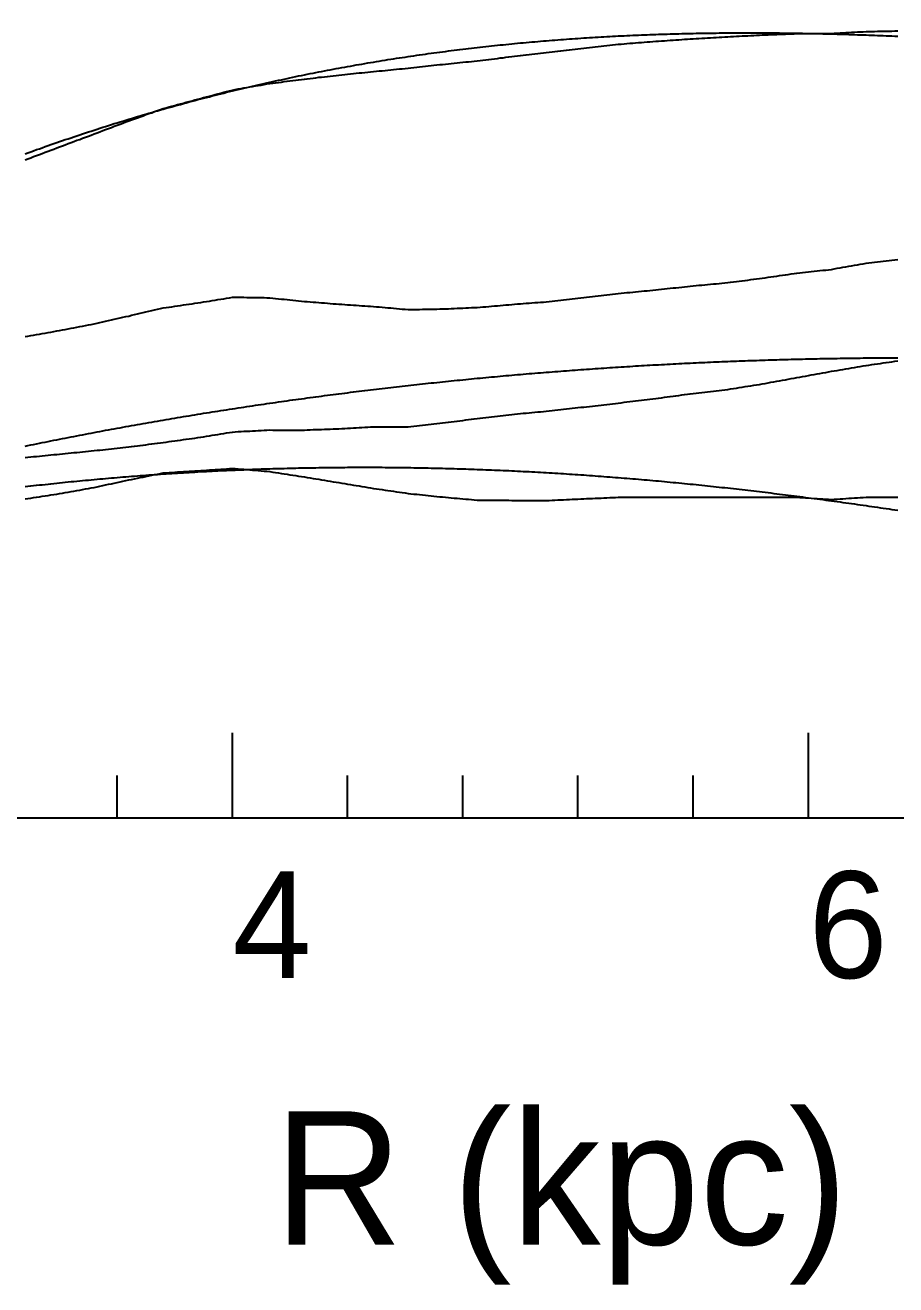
# Model space of a CAD drawing. Extents: x -35 to 179, y -35 to 144.
# Drawn here: x 70.9 to 136.3, y -35 to 59.5 of the extents above; entities that cross this region are included whole.
import ezdxf

# ---------------------------------------------------------------- set-up
doc = ezdxf.new("R2010")
doc.units = 0

msp = doc.modelspace()

# ---------------------------------------------------------------- linework, layer by layer
at = {"color": 0}
for p, q in [((86.476, 0), (86.476, 6.4)), ((129.715, 0), (129.715, 6.4)), ((77.829, 0), (77.829, 3.2)), ((95.124, 0), (95.124, 3.2)), ((103.772, 0), (103.772, 3.2)), ((112.419, 0), (112.419, 3.2)), ((121.067, 0), (121.067, 3.2))]:
    msp.add_line(p, q, dxfattribs=at)
msp.add_lwpolyline([(0, 0), (0, 118.084), (179.2, 118.084), (179.2, 0)], close=True, dxfattribs=at)
at = {"color": 4}
msp.add_lwpolyline([(70.911, 49.376), (71.127, 49.456), (71.343, 49.535), (71.559, 49.622), (71.775, 49.708), (71.992, 49.78), (72.208, 49.865), (72.424, 49.951), (72.64, 50.029), (72.856, 50.106), (73.073, 50.191), (73.289, 50.275), (73.505, 50.347), (73.721, 50.433), (73.937, 50.519), (74.154, 50.598), (74.37, 50.676), (74.586, 50.761), (74.802, 50.846), (75.018, 50.917), (75.235, 51.001), (75.451, 51.085), (75.667, 51.162), (75.883, 51.239), (76.099, 51.322), (76.315, 51.411), (76.532, 51.483), (76.748, 51.57), (76.964, 51.656), (77.18, 51.734), (77.396, 51.813), (77.613, 51.898), (77.829, 51.983), (78.045, 52.055), (78.261, 52.139), (78.477, 52.223), (78.694, 52.3), (78.91, 52.376), (79.126, 52.458), (79.342, 52.54), (79.558, 52.609), (79.775, 52.69), (79.991, 52.771), (80.207, 52.846), (80.423, 52.92), (80.639, 53), (80.855, 53.081), (81.072, 53.148), (81.288, 53.227), (81.504, 53.29), (81.72, 53.348), (81.936, 53.405), (82.153, 53.468), (82.369, 53.531), (82.585, 53.582), (82.801, 53.644), (83.017, 53.706), (83.234, 53.762), (83.45, 53.818), (83.666, 53.879), (83.882, 53.94), (84.098, 53.989), (84.315, 54.05), (84.531, 54.111), (84.747, 54.165), (84.963, 54.22), (85.179, 54.28), (85.396, 54.339), (85.612, 54.387), (85.828, 54.446), (86.044, 54.505), (86.26, 54.558), (86.476, 54.611), (86.693, 54.658), (86.909, 54.7), (87.125, 54.73), (87.341, 54.772), (87.557, 54.813), (87.774, 54.848), (87.99, 54.884), (88.206, 54.924), (88.422, 54.964), (88.638, 54.994), (88.855, 55.033), (89.071, 55.073), (89.287, 55.107), (89.503, 55.131), (89.719, 55.163), (89.936, 55.195), (90.152, 55.216), (90.368, 55.248), (90.584, 55.279), (90.8, 55.305), (91.016, 55.331), (91.233, 55.361), (91.449, 55.391), (91.665, 55.412), (91.881, 55.442), (92.097, 55.47), (92.314, 55.493), (92.53, 55.516), (92.746, 55.544), (92.962, 55.572), (93.178, 55.59), (93.395, 55.617), (93.611, 55.644), (93.827, 55.666), (94.043, 55.688), (94.259, 55.714), (94.476, 55.74), (94.692, 55.757), (94.908, 55.783), (95.124, 55.808), (95.34, 55.829), (95.556, 55.85), (95.773, 55.875), (95.989, 55.899), (96.205, 55.915), (96.421, 55.939), (96.637, 55.963), (96.854, 55.983), (97.07, 56.002), (97.286, 56.027), (97.502, 56.052), (97.718, 56.069), (97.935, 56.094), (98.151, 56.118), (98.367, 56.138), (98.583, 56.158), (98.799, 56.182), (99.016, 56.206), (99.232, 56.221), (99.448, 56.244), (99.664, 56.267), (99.88, 56.288), (100.097, 56.311), (100.313, 56.337), (100.529, 56.363), (100.745, 56.381), (100.961, 56.406), (101.177, 56.432), (101.394, 56.453), (101.61, 56.474), (101.826, 56.498), (102.042, 56.523), (102.258, 56.54), (102.475, 56.563), (102.691, 56.589), (102.907, 56.611), (103.123, 56.632), (103.339, 56.656), (103.556, 56.681), (103.772, 56.698), (103.988, 56.722), (104.204, 56.745), (104.42, 56.765), (104.637, 56.785), (104.853, 56.808), (105.069, 56.83), (105.285, 56.856), (105.501, 56.885), (105.717, 56.915), (105.934, 56.941), (106.15, 56.967), (106.366, 56.995), (106.582, 57.024), (106.798, 57.046), (107.015, 57.074), (107.231, 57.102), (107.447, 57.127), (107.663, 57.151), (107.879, 57.178), (108.096, 57.206), (108.312, 57.227), (108.528, 57.254), (108.744, 57.28), (108.96, 57.304), (109.177, 57.327), (109.393, 57.353), (109.609, 57.379), (109.825, 57.399), (110.041, 57.424), (110.257, 57.449), (110.474, 57.474), (110.69, 57.5), (110.906, 57.529), (111.122, 57.557), (111.338, 57.58), (111.555, 57.608), (111.771, 57.635), (111.987, 57.66), (112.203, 57.685), (112.419, 57.711), (112.636, 57.738), (112.852, 57.76), (113.068, 57.786), (113.284, 57.812), (113.5, 57.835), (113.717, 57.859), (113.933, 57.884), (114.149, 57.909), (114.365, 57.93), (114.581, 57.954), (114.798, 57.979), (115.014, 58.001), (115.23, 58.023), (115.446, 58.047), (115.662, 58.07), (115.878, 58.084), (116.095, 58.103), (116.311, 58.122), (116.527, 58.139), (116.743, 58.155), (116.959, 58.174), (117.176, 58.192), (117.392, 58.206), (117.608, 58.224), (117.824, 58.241), (118.04, 58.257), (118.257, 58.272), (118.473, 58.289), (118.689, 58.306), (118.905, 58.319), (119.121, 58.335), (119.338, 58.351), (119.554, 58.366), (119.77, 58.38), (119.986, 58.396), (120.202, 58.411), (120.418, 58.423), (120.635, 58.438), (120.851, 58.453), (121.067, 58.466), (121.283, 58.479), (121.499, 58.493), (121.716, 58.507), (121.932, 58.518), (122.148, 58.532), (122.364, 58.546), (122.58, 58.558), (122.797, 58.569), (123.013, 58.582), (123.229, 58.595), (123.445, 58.605), (123.661, 58.618), (123.878, 58.63), (124.094, 58.641), (124.31, 58.652), (124.526, 58.663), (124.742, 58.675), (124.958, 58.684), (125.175, 58.695), (125.391, 58.706), (125.607, 58.716), (125.823, 58.726), (126.039, 58.737), (126.256, 58.747), (126.472, 58.755), (126.688, 58.765), (126.904, 58.775), (127.12, 58.784), (127.337, 58.793), (127.553, 58.802), (127.769, 58.812), (127.985, 58.819), (128.201, 58.828), (128.418, 58.837), (128.634, 58.844), (128.85, 58.852), (129.066, 58.852), (129.282, 58.855), (129.499, 58.855), (129.715, 58.858), (129.931, 58.86), (130.147, 58.861), (130.363, 58.862), (130.579, 58.863), (130.796, 58.865), (131.012, 58.864), (131.228, 58.866), (131.444, 58.867), (131.66, 58.881), (131.877, 58.892), (132.093, 58.905), (132.309, 58.917), (132.525, 58.927), (132.741, 58.939), (132.958, 58.951), (133.174, 58.962), (133.39, 58.973), (133.606, 58.984), (133.822, 58.996), (134.039, 59.006), (134.255, 59.011), (134.471, 59.016), (134.687, 59.02), (134.903, 59.025), (135.119, 59.029), (135.336, 59.034), (135.552, 59.037), (135.768, 59.042), (135.984, 59.046), (136.2, 59.05), (136.417, 59.053)], dxfattribs=at)
at = {"color": 3}
msp.add_lwpolyline([(70.911, 49.83), (71.127, 49.905), (71.343, 49.982), (71.559, 50.063), (71.775, 50.147), (71.992, 50.215), (72.208, 50.293), (72.424, 50.374), (72.64, 50.446), (72.856, 50.52), (73.073, 50.598), (73.289, 50.679), (73.505, 50.745), (73.721, 50.82), (73.937, 50.899), (74.154, 50.968), (74.37, 51.04), (74.586, 51.115), (74.802, 51.194), (75.018, 51.257), (75.235, 51.329), (75.451, 51.405), (75.667, 51.472), (75.883, 51.541), (76.099, 51.614), (76.315, 51.689), (76.532, 51.75), (76.748, 51.82), (76.964, 51.893), (77.18, 51.958), (77.396, 52.024), (77.613, 52.095), (77.829, 52.167), (78.045, 52.226), (78.261, 52.293), (78.477, 52.363), (78.694, 52.426), (78.91, 52.489), (79.126, 52.557), (79.342, 52.627), (79.558, 52.683), (79.775, 52.748), (79.991, 52.816), (80.207, 52.876), (80.423, 52.937), (80.639, 53.002), (80.855, 53.069), (81.072, 53.123), (81.288, 53.185), (81.504, 53.25), (81.72, 53.308), (81.936, 53.366), (82.153, 53.429), (82.369, 53.493), (82.585, 53.544), (82.801, 53.605), (83.017, 53.667), (83.234, 53.722), (83.45, 53.778), (83.666, 53.838), (83.882, 53.9), (84.098, 53.949), (84.315, 54.007), (84.531, 54.066), (84.747, 54.119), (84.963, 54.172), (85.179, 54.23), (85.396, 54.289), (85.612, 54.336), (85.828, 54.391), (86.044, 54.448), (86.26, 54.498), (86.476, 54.55), (86.693, 54.605), (86.909, 54.661), (87.125, 54.705), (87.341, 54.758), (87.557, 54.813), (87.774, 54.861), (87.99, 54.909), (88.206, 54.962), (88.422, 55.016), (88.638, 55.058), (88.855, 55.109), (89.071, 55.16), (89.287, 55.206), (89.503, 55.252), (89.719, 55.302), (89.936, 55.354), (90.152, 55.394), (90.368, 55.442), (90.584, 55.491), (90.8, 55.535), (91.016, 55.579), (91.233, 55.626), (91.449, 55.675), (91.665, 55.713), (91.881, 55.758), (92.097, 55.805), (92.314, 55.846), (92.53, 55.888), (92.746, 55.933), (92.962, 55.979), (93.178, 56.015), (93.395, 56.058), (93.611, 56.103), (93.827, 56.142), (94.043, 56.181), (94.259, 56.224), (94.476, 56.267), (94.692, 56.301), (94.908, 56.342), (95.124, 56.384), (95.34, 56.42), (95.556, 56.457), (95.773, 56.498), (95.989, 56.539), (96.205, 56.57), (96.421, 56.609), (96.637, 56.649), (96.854, 56.683), (97.07, 56.718), (97.286, 56.756), (97.502, 56.795), (97.718, 56.824), (97.935, 56.86), (98.151, 56.898), (98.367, 56.93), (98.583, 56.962), (98.799, 56.998), (99.016, 57.034), (99.232, 57.062), (99.448, 57.096), (99.664, 57.131), (99.88, 57.161), (100.097, 57.191), (100.313, 57.224), (100.529, 57.258), (100.745, 57.284), (100.961, 57.316), (101.177, 57.348), (101.394, 57.376), (101.61, 57.404), (101.826, 57.435), (102.042, 57.467), (102.258, 57.49), (102.475, 57.52), (102.691, 57.55), (102.907, 57.576), (103.123, 57.602), (103.339, 57.631), (103.556, 57.66), (103.772, 57.682), (103.988, 57.709), (104.204, 57.737), (104.42, 57.761), (104.637, 57.785), (104.853, 57.811), (105.069, 57.838), (105.285, 57.858), (105.501, 57.883), (105.717, 57.909), (105.934, 57.931), (106.15, 57.953), (106.366, 57.977), (106.582, 58.002), (106.798, 58.02), (107.015, 58.043), (107.231, 58.066), (107.447, 58.086), (107.663, 58.106), (107.879, 58.128), (108.096, 58.151), (108.312, 58.167), (108.528, 58.188), (108.744, 58.209), (108.96, 58.227), (109.177, 58.245), (109.393, 58.265), (109.609, 58.285), (109.825, 58.299), (110.041, 58.318), (110.257, 58.338), (110.474, 58.353), (110.69, 58.369), (110.906, 58.387), (111.122, 58.406), (111.338, 58.418), (111.555, 58.435), (111.771, 58.452), (111.987, 58.466), (112.203, 58.48), (112.419, 58.496), (112.636, 58.513), (112.852, 58.523), (113.068, 58.538), (113.284, 58.553), (113.5, 58.565), (113.717, 58.578), (113.933, 58.592), (114.149, 58.606), (114.365, 58.615), (114.581, 58.628), (114.798, 58.641), (115.014, 58.651), (115.23, 58.662), (115.446, 58.674), (115.662, 58.686), (115.878, 58.693), (116.095, 58.704), (116.311, 58.716), (116.527, 58.724), (116.743, 58.733), (116.959, 58.743), (117.176, 58.753), (117.392, 58.759), (117.608, 58.768), (117.824, 58.778), (118.04, 58.785), (118.257, 58.791), (118.473, 58.8), (118.689, 58.808), (118.905, 58.812), (119.121, 58.82), (119.338, 58.827), (119.554, 58.833), (119.77, 58.838), (119.986, 58.844), (120.202, 58.851), (120.418, 58.854), (120.635, 58.859), (120.851, 58.865), (121.067, 58.869), (121.283, 58.872), (121.499, 58.877), (121.716, 58.882), (121.932, 58.883), (122.148, 58.887), (122.364, 58.891), (122.58, 58.893), (122.797, 58.895), (123.013, 58.898), (123.229, 58.901), (123.445, 58.901), (123.661, 58.904), (123.878, 58.906), (124.094, 58.906), (124.31, 58.907), (124.526, 58.908), (124.742, 58.91), (124.958, 58.908), (125.175, 58.909), (125.391, 58.91), (125.607, 58.909), (125.823, 58.908), (126.039, 58.908), (126.256, 58.908), (126.472, 58.905), (126.688, 58.904), (126.904, 58.904), (127.12, 58.901), (127.337, 58.899), (127.553, 58.898), (127.769, 58.896), (127.985, 58.892), (128.201, 58.89), (128.418, 58.888), (128.634, 58.884), (128.85, 58.88), (129.066, 58.877), (129.282, 58.874), (129.499, 58.869), (129.715, 58.866), (129.931, 58.862), (130.147, 58.857), (130.363, 58.852), (130.579, 58.848), (130.796, 58.844), (131.012, 58.837), (131.228, 58.833), (131.444, 58.828), (131.66, 58.822), (131.877, 58.816), (132.093, 58.81), (132.309, 58.805), (132.525, 58.797), (132.741, 58.791), (132.958, 58.785), (133.174, 58.778), (133.39, 58.771), (133.606, 58.764), (133.822, 58.757), (134.039, 58.749), (134.255, 58.742), (134.471, 58.735), (134.687, 58.727), (134.903, 58.719), (135.119, 58.711), (135.336, 58.703), (135.552, 58.694), (135.768, 58.686), (135.984, 58.677), (136.2, 58.668), (136.417, 58.659)], dxfattribs=at)
at = {"color": 1}
msp.add_lwpolyline([(70.911, 36.123), (71.127, 36.161), (71.343, 36.199), (71.559, 36.237), (71.775, 36.275), (71.992, 36.313), (72.208, 36.351), (72.424, 36.389), (72.64, 36.427), (72.856, 36.465), (73.073, 36.503), (73.289, 36.541), (73.505, 36.581), (73.721, 36.623), (73.937, 36.664), (74.154, 36.706), (74.37, 36.748), (74.586, 36.789), (74.802, 36.831), (75.018, 36.872), (75.235, 36.914), (75.451, 36.956), (75.667, 36.997), (75.883, 37.039), (76.099, 37.081), (76.315, 37.132), (76.532, 37.18), (76.748, 37.229), (76.964, 37.277), (77.18, 37.326), (77.396, 37.374), (77.613, 37.422), (77.829, 37.471), (78.045, 37.519), (78.261, 37.568), (78.477, 37.616), (78.694, 37.665), (78.91, 37.716), (79.126, 37.766), (79.342, 37.817), (79.558, 37.868), (79.775, 37.918), (79.991, 37.969), (80.207, 38.019), (80.423, 38.07), (80.639, 38.121), (80.855, 38.171), (81.072, 38.222), (81.288, 38.272), (81.504, 38.302), (81.72, 38.334), (81.936, 38.365), (82.153, 38.397), (82.369, 38.428), (82.585, 38.46), (82.801, 38.491), (83.017, 38.522), (83.234, 38.554), (83.45, 38.585), (83.666, 38.617), (83.882, 38.648), (84.098, 38.683), (84.315, 38.719), (84.531, 38.754), (84.747, 38.789), (84.963, 38.825), (85.179, 38.86), (85.396, 38.896), (85.612, 38.931), (85.828, 38.966), (86.044, 39.002), (86.26, 39.037), (86.476, 39.073), (86.693, 39.081), (86.909, 39.077), (87.125, 39.073), (87.341, 39.069), (87.557, 39.065), (87.774, 39.061), (87.99, 39.057), (88.206, 39.054), (88.422, 39.05), (88.638, 39.046), (88.855, 39.042), (89.071, 39.038), (89.287, 39.034), (89.503, 39.004), (89.719, 38.982), (89.936, 38.96), (90.152, 38.938), (90.368, 38.916), (90.584, 38.894), (90.8, 38.872), (91.016, 38.85), (91.233, 38.828), (91.449, 38.806), (91.665, 38.784), (91.881, 38.763), (92.097, 38.746), (92.314, 38.729), (92.53, 38.711), (92.746, 38.694), (92.962, 38.676), (93.178, 38.659), (93.395, 38.642), (93.611, 38.624), (93.827, 38.607), (94.043, 38.59), (94.259, 38.572), (94.476, 38.555), (94.692, 38.541), (94.908, 38.526), (95.124, 38.512), (95.34, 38.498), (95.556, 38.483), (95.773, 38.469), (95.989, 38.455), (96.205, 38.44), (96.421, 38.426), (96.637, 38.412), (96.854, 38.398), (97.07, 38.383), (97.286, 38.365), (97.502, 38.345), (97.718, 38.326), (97.935, 38.306), (98.151, 38.287), (98.367, 38.268), (98.583, 38.248), (98.799, 38.229), (99.016, 38.209), (99.232, 38.19), (99.448, 38.171), (99.664, 38.152), (99.88, 38.148), (100.097, 38.152), (100.313, 38.157), (100.529, 38.161), (100.745, 38.166), (100.961, 38.17), (101.177, 38.175), (101.394, 38.179), (101.61, 38.184), (101.826, 38.188), (102.042, 38.193), (102.258, 38.197), (102.475, 38.202), (102.691, 38.214), (102.907, 38.224), (103.123, 38.234), (103.339, 38.243), (103.556, 38.253), (103.772, 38.263), (103.988, 38.273), (104.204, 38.283), (104.42, 38.293), (104.637, 38.303), (104.853, 38.313), (105.069, 38.323), (105.285, 38.344), (105.501, 38.363), (105.717, 38.382), (105.934, 38.401), (106.15, 38.42), (106.366, 38.439), (106.582, 38.458), (106.798, 38.477), (107.015, 38.496), (107.231, 38.515), (107.447, 38.534), (107.663, 38.554), (107.879, 38.569), (108.096, 38.586), (108.312, 38.602), (108.528, 38.618), (108.744, 38.634), (108.96, 38.65), (109.177, 38.667), (109.393, 38.683), (109.609, 38.699), (109.825, 38.715), (110.041, 38.731), (110.257, 38.747), (110.474, 38.771), (110.69, 38.796), (110.906, 38.821), (111.122, 38.846), (111.338, 38.871), (111.555, 38.896), (111.771, 38.922), (111.987, 38.947), (112.203, 38.972), (112.419, 38.997), (112.636, 39.022), (112.852, 39.047), (113.068, 39.072), (113.284, 39.098), (113.5, 39.124), (113.717, 39.15), (113.933, 39.176), (114.149, 39.201), (114.365, 39.227), (114.581, 39.253), (114.798, 39.279), (115.014, 39.305), (115.23, 39.33), (115.446, 39.356), (115.662, 39.382), (115.878, 39.4), (116.095, 39.421), (116.311, 39.441), (116.527, 39.462), (116.743, 39.482), (116.959, 39.503), (117.176, 39.524), (117.392, 39.544), (117.608, 39.565), (117.824, 39.585), (118.04, 39.606), (118.257, 39.626), (118.473, 39.651), (118.689, 39.674), (118.905, 39.697), (119.121, 39.721), (119.338, 39.744), (119.554, 39.768), (119.77, 39.791), (119.986, 39.815), (120.202, 39.838), (120.418, 39.862), (120.635, 39.885), (120.851, 39.909), (121.067, 39.928), (121.283, 39.948), (121.499, 39.968), (121.716, 39.988), (121.932, 40.008), (122.148, 40.028), (122.364, 40.048), (122.58, 40.068), (122.797, 40.088), (123.013, 40.108), (123.229, 40.128), (123.445, 40.148), (123.661, 40.174), (123.878, 40.202), (124.094, 40.229), (124.31, 40.256), (124.526, 40.283), (124.742, 40.311), (124.958, 40.338), (125.175, 40.365), (125.391, 40.392), (125.607, 40.42), (125.823, 40.447), (126.039, 40.474), (126.256, 40.504), (126.472, 40.536), (126.688, 40.567), (126.904, 40.599), (127.12, 40.631), (127.337, 40.662), (127.553, 40.694), (127.769, 40.726), (127.985, 40.758), (128.201, 40.789), (128.418, 40.821), (128.634, 40.853), (128.85, 40.885), (129.066, 40.905), (129.282, 40.928), (129.499, 40.951), (129.715, 40.975), (129.931, 40.998), (130.147, 41.022), (130.363, 41.045), (130.579, 41.069), (130.796, 41.093), (131.012, 41.116), (131.228, 41.14), (131.444, 41.164), (131.66, 41.205), (131.877, 41.243), (132.093, 41.281), (132.309, 41.319), (132.525, 41.357), (132.741, 41.395), (132.958, 41.433), (133.174, 41.471), (133.39, 41.51), (133.606, 41.548), (133.822, 41.586), (134.039, 41.624), (134.255, 41.649), (134.471, 41.675), (134.687, 41.701), (134.903, 41.726), (135.119, 41.752), (135.336, 41.777), (135.552, 41.803), (135.768, 41.828), (135.984, 41.854), (136.2, 41.879), (136.417, 41.905)], dxfattribs=at)
at = {"color": 2}
for points in [[(70.911, 36.123), (71.127, 36.161), (71.343, 36.199), (71.559, 36.237), (71.775, 36.275), (71.992, 36.313), (72.208, 36.351), (72.424, 36.389), (72.64, 36.427), (72.856, 36.465), (73.073, 36.503), (73.289, 36.541), (73.505, 36.581), (73.721, 36.623), (73.937, 36.664), (74.154, 36.706), (74.37, 36.748), (74.586, 36.789), (74.802, 36.831), (75.018, 36.872), (75.235, 36.914), (75.451, 36.956), (75.667, 36.997), (75.883, 37.039), (76.099, 37.081), (76.315, 37.132), (76.532, 37.18), (76.748, 37.229), (76.964, 37.277), (77.18, 37.326), (77.396, 37.374), (77.613, 37.422), (77.829, 37.471), (78.045, 37.519), (78.261, 37.568), (78.477, 37.616), (78.694, 37.665), (78.91, 37.716), (79.126, 37.766), (79.342, 37.817), (79.558, 37.868), (79.775, 37.918), (79.991, 37.969), (80.207, 38.019), (80.423, 38.07), (80.639, 38.121), (80.855, 38.171), (81.072, 38.222), (81.288, 38.272), (81.504, 38.302), (81.72, 38.334), (81.936, 38.365), (82.153, 38.397), (82.369, 38.428), (82.585, 38.46), (82.801, 38.491), (83.017, 38.522), (83.234, 38.554), (83.45, 38.585), (83.666, 38.617), (83.882, 38.648), (84.098, 38.683), (84.315, 38.719), (84.531, 38.754), (84.747, 38.789), (84.963, 38.825), (85.179, 38.86), (85.396, 38.896), (85.612, 38.931), (85.828, 38.966), (86.044, 39.002), (86.26, 39.037), (86.476, 39.073), (86.693, 39.081), (86.909, 39.077), (87.125, 39.073), (87.341, 39.069), (87.557, 39.065), (87.774, 39.061), (87.99, 39.057), (88.206, 39.054), (88.422, 39.05), (88.638, 39.046), (88.855, 39.042), (89.071, 39.038), (89.287, 39.034), (89.503, 39.004), (89.719, 38.982), (89.936, 38.96), (90.152, 38.938), (90.368, 38.916), (90.584, 38.894), (90.8, 38.872), (91.016, 38.85), (91.233, 38.828), (91.449, 38.806), (91.665, 38.784), (91.881, 38.763), (92.097, 38.746), (92.314, 38.729), (92.53, 38.711), (92.746, 38.694), (92.962, 38.676), (93.178, 38.659), (93.395, 38.642), (93.611, 38.624), (93.827, 38.607), (94.043, 38.59), (94.259, 38.572), (94.476, 38.555), (94.692, 38.541), (94.908, 38.526), (95.124, 38.512), (95.34, 38.498), (95.556, 38.483), (95.773, 38.469), (95.989, 38.455), (96.205, 38.44), (96.421, 38.426), (96.637, 38.412), (96.854, 38.398), (97.07, 38.383), (97.286, 38.365), (97.502, 38.345), (97.718, 38.326), (97.935, 38.306), (98.151, 38.287), (98.367, 38.268), (98.583, 38.248), (98.799, 38.229), (99.016, 38.209), (99.232, 38.19), (99.448, 38.171), (99.664, 38.152), (99.88, 38.148), (100.097, 38.152), (100.313, 38.157), (100.529, 38.161), (100.745, 38.166), (100.961, 38.17), (101.177, 38.175), (101.394, 38.179), (101.61, 38.184), (101.826, 38.188), (102.042, 38.193), (102.258, 38.197), (102.475, 38.202), (102.691, 38.214), (102.907, 38.224), (103.123, 38.234), (103.339, 38.243), (103.556, 38.253), (103.772, 38.263), (103.988, 38.273), (104.204, 38.283), (104.42, 38.293), (104.637, 38.303), (104.853, 38.313), (105.069, 38.323), (105.285, 38.344), (105.501, 38.363), (105.717, 38.382), (105.934, 38.401), (106.15, 38.42), (106.366, 38.439), (106.582, 38.458), (106.798, 38.477), (107.015, 38.496), (107.231, 38.515), (107.447, 38.534), (107.663, 38.554), (107.879, 38.569), (108.096, 38.586), (108.312, 38.602), (108.528, 38.618), (108.744, 38.634), (108.96, 38.65), (109.177, 38.667), (109.393, 38.683), (109.609, 38.699), (109.825, 38.715), (110.041, 38.731), (110.257, 38.747), (110.474, 38.771), (110.69, 38.796), (110.906, 38.821), (111.122, 38.846), (111.338, 38.871), (111.555, 38.896), (111.771, 38.922), (111.987, 38.947), (112.203, 38.972), (112.419, 38.997), (112.636, 39.022), (112.852, 39.047), (113.068, 39.072), (113.284, 39.098), (113.5, 39.124), (113.717, 39.15), (113.933, 39.176), (114.149, 39.201), (114.365, 39.227), (114.581, 39.253), (114.798, 39.279), (115.014, 39.305), (115.23, 39.33), (115.446, 39.356), (115.662, 39.382), (115.878, 39.4), (116.095, 39.421), (116.311, 39.441), (116.527, 39.462), (116.743, 39.482), (116.959, 39.503), (117.176, 39.524), (117.392, 39.544), (117.608, 39.565), (117.824, 39.585), (118.04, 39.606), (118.257, 39.626), (118.473, 39.651), (118.689, 39.674), (118.905, 39.697), (119.121, 39.721), (119.338, 39.744), (119.554, 39.768), (119.77, 39.791), (119.986, 39.815), (120.202, 39.838), (120.418, 39.862), (120.635, 39.885), (120.851, 39.909), (121.067, 39.928), (121.283, 39.948), (121.499, 39.968), (121.716, 39.988), (121.932, 40.008), (122.148, 40.028), (122.364, 40.048), (122.58, 40.068), (122.797, 40.088), (123.013, 40.108), (123.229, 40.128), (123.445, 40.148), (123.661, 40.174), (123.878, 40.202), (124.094, 40.229), (124.31, 40.256), (124.526, 40.283), (124.742, 40.311), (124.958, 40.338), (125.175, 40.365), (125.391, 40.392), (125.607, 40.42), (125.823, 40.447), (126.039, 40.474), (126.256, 40.504), (126.472, 40.536), (126.688, 40.567), (126.904, 40.599), (127.12, 40.631), (127.337, 40.662), (127.553, 40.694), (127.769, 40.726), (127.985, 40.758), (128.201, 40.789), (128.418, 40.821), (128.634, 40.853), (128.85, 40.885), (129.066, 40.905), (129.282, 40.928), (129.499, 40.951), (129.715, 40.975), (129.931, 40.998), (130.147, 41.022), (130.363, 41.045), (130.579, 41.069), (130.796, 41.093), (131.012, 41.116), (131.228, 41.14), (131.444, 41.164), (131.66, 41.205), (131.877, 41.243), (132.093, 41.281), (132.309, 41.319), (132.525, 41.357), (132.741, 41.395), (132.958, 41.433), (133.174, 41.471), (133.39, 41.51), (133.606, 41.548), (133.822, 41.586), (134.039, 41.624), (134.255, 41.649), (134.471, 41.675), (134.687, 41.701), (134.903, 41.726), (135.119, 41.752), (135.336, 41.777), (135.552, 41.803), (135.768, 41.828), (135.984, 41.854), (136.2, 41.879), (136.417, 41.905)], [(70.911, 27.899), (71.127, 27.944), (71.343, 27.989), (71.559, 28.033), (71.775, 28.077), (71.992, 28.121), (72.208, 28.165), (72.424, 28.209), (72.64, 28.252), (72.856, 28.296), (73.073, 28.339), (73.289, 28.382), (73.505, 28.425), (73.721, 28.468), (73.937, 28.51), (74.154, 28.553), (74.37, 28.595), (74.586, 28.637), (74.802, 28.679), (75.018, 28.721), (75.235, 28.762), (75.451, 28.804), (75.667, 28.845), (75.883, 28.886), (76.099, 28.927), (76.315, 28.968), (76.532, 29.008), (76.748, 29.049), (76.964, 29.089), (77.18, 29.129), (77.396, 29.169), (77.613, 29.209), (77.829, 29.249), (78.045, 29.288), (78.261, 29.327), (78.477, 29.367), (78.694, 29.406), (78.91, 29.444), (79.126, 29.483), (79.342, 29.522), (79.558, 29.56), (79.775, 29.598), (79.991, 29.636), (80.207, 29.674), (80.423, 29.712), (80.639, 29.749), (80.855, 29.787), (81.072, 29.824), (81.288, 29.861), (81.504, 29.898), (81.72, 29.935), (81.936, 29.971), (82.153, 30.008), (82.369, 30.044), (82.585, 30.08), (82.801, 30.116), (83.017, 30.152), (83.234, 30.188), (83.45, 30.223), (83.666, 30.259), (83.882, 30.294), (84.098, 30.329), (84.315, 30.364), (84.531, 30.398), (84.747, 30.433), (84.963, 30.467), (85.179, 30.502), (85.396, 30.536), (85.612, 30.57), (85.828, 30.604), (86.044, 30.637), (86.26, 30.671), (86.476, 30.704), (86.693, 30.737), (86.909, 30.77), (87.125, 30.803), (87.341, 30.836), (87.557, 30.868), (87.774, 30.901), (87.99, 30.933), (88.206, 30.965), (88.422, 30.997), (88.638, 31.029), (88.855, 31.061), (89.071, 31.092), (89.287, 31.124), (89.503, 31.155), (89.719, 31.186), (89.936, 31.217), (90.152, 31.247), (90.368, 31.278), (90.584, 31.308), (90.8, 31.339), (91.016, 31.369), (91.233, 31.399), (91.449, 31.429), (91.665, 31.458), (91.881, 31.488), (92.097, 31.517), (92.314, 31.547), (92.53, 31.576), (92.746, 31.605), (92.962, 31.633), (93.178, 31.662), (93.395, 31.691), (93.611, 31.719), (93.827, 31.747), (94.043, 31.775), (94.259, 31.803), (94.476, 31.831), (94.692, 31.858), (94.908, 31.886), (95.124, 31.913), (95.34, 31.94), (95.556, 31.967), (95.773, 31.994), (95.989, 32.021), (96.205, 32.047), (96.421, 32.074), (96.637, 32.1), (96.854, 32.126), (97.07, 32.152), (97.286, 32.178), (97.502, 32.204), (97.718, 32.229), (97.935, 32.255), (98.151, 32.28), (98.367, 32.305), (98.583, 32.33), (98.799, 32.355), (99.016, 32.379), (99.232, 32.404), (99.448, 32.428), (99.664, 32.452), (99.88, 32.477), (100.097, 32.5), (100.313, 32.524), (100.529, 32.548), (100.745, 32.571), (100.961, 32.595), (101.177, 32.618), (101.394, 32.641), (101.61, 32.664), (101.826, 32.687), (102.042, 32.709), (102.258, 32.732), (102.475, 32.754), (102.691, 32.776), (102.907, 32.798), (103.123, 32.82), (103.339, 32.842), (103.556, 32.864), (103.772, 32.885), (103.988, 32.906), (104.204, 32.928), (104.42, 32.949), (104.637, 32.97), (104.853, 32.99), (105.069, 33.011), (105.285, 33.031), (105.501, 33.052), (105.717, 33.072), (105.934, 33.092), (106.15, 33.112), (106.366, 33.132), (106.582, 33.151), (106.798, 33.171), (107.015, 33.19), (107.231, 33.209), (107.447, 33.228), (107.663, 33.247), (107.879, 33.266), (108.096, 33.285), (108.312, 33.303), (108.528, 33.321), (108.744, 33.34), (108.96, 33.358), (109.177, 33.376), (109.393, 33.393), (109.609, 33.411), (109.825, 33.428), (110.041, 33.446), (110.257, 33.463), (110.474, 33.48), (110.69, 33.497), (110.906, 33.514), (111.122, 33.53), (111.338, 33.547), (111.555, 33.563), (111.771, 33.58), (111.987, 33.596), (112.203, 33.612), (112.419, 33.627), (112.636, 33.643), (112.852, 33.659), (113.068, 33.674), (113.284, 33.689), (113.5, 33.704), (113.717, 33.719), (113.933, 33.734), (114.149, 33.749), (114.365, 33.763), (114.581, 33.778), (114.798, 33.792), (115.014, 33.806), (115.23, 33.82), (115.446, 33.834), (115.662, 33.848), (115.878, 33.862), (116.095, 33.875), (116.311, 33.888), (116.527, 33.901), (116.743, 33.915), (116.959, 33.927), (117.176, 33.94), (117.392, 33.953), (117.608, 33.965), (117.824, 33.978), (118.04, 33.99), (118.257, 34.002), (118.473, 34.014), (118.689, 34.026), (118.905, 34.037), (119.121, 34.049), (119.338, 34.06), (119.554, 34.071), (119.77, 34.083), (119.986, 34.094), (120.202, 34.104), (120.418, 34.115), (120.635, 34.126), (120.851, 34.136), (121.067, 34.146), (121.283, 34.157), (121.499, 34.167), (121.716, 34.176), (121.932, 34.186), (122.148, 34.196), (122.364, 34.205), (122.58, 34.215), (122.797, 34.224), (123.013, 34.233), (123.229, 34.242), (123.445, 34.251), (123.661, 34.259), (123.878, 34.268), (124.094, 34.276), (124.31, 34.285), (124.526, 34.293), (124.742, 34.301), (124.958, 34.309), (125.175, 34.316), (125.391, 34.324), (125.607, 34.331), (125.823, 34.339), (126.039, 34.346), (126.256, 34.353), (126.472, 34.36), (126.688, 34.367), (126.904, 34.373), (127.12, 34.38), (127.337, 34.386), (127.553, 34.392), (127.769, 34.398), (127.985, 34.404), (128.201, 34.41), (128.418, 34.416), (128.634, 34.422), (128.85, 34.427), (129.066, 34.432), (129.282, 34.437), (129.499, 34.442), (129.715, 34.447), (129.931, 34.452), (130.147, 34.457), (130.363, 34.461), (130.579, 34.466), (130.796, 34.47), (131.012, 34.474), (131.228, 34.478), (131.444, 34.482), (131.66, 34.486), (131.877, 34.489), (132.093, 34.493), (132.309, 34.496), (132.525, 34.499), (132.741, 34.502), (132.958, 34.505), (133.174, 34.508), (133.39, 34.511), (133.606, 34.513), (133.822, 34.515), (134.039, 34.518), (134.255, 34.52), (134.471, 34.522), (134.687, 34.524), (134.903, 34.525), (135.119, 34.527), (135.336, 34.528), (135.552, 34.53), (135.768, 34.531), (135.984, 34.532), (136.2, 34.533), (136.417, 34.534)], [(70.911, 24.865), (71.127, 24.889), (71.343, 24.917), (71.559, 24.938), (71.775, 24.967), (71.992, 24.994), (72.208, 25.011), (72.424, 25.035), (72.64, 25.057), (72.856, 25.084), (73.073, 25.104), (73.289, 25.13), (73.505, 25.156), (73.721, 25.172), (73.937, 25.194), (74.154, 25.215), (74.37, 25.24), (74.586, 25.258), (74.802, 25.283), (75.018, 25.307), (75.235, 25.322), (75.451, 25.343), (75.667, 25.362), (75.883, 25.385), (76.099, 25.402), (76.315, 25.425), (76.532, 25.447), (76.748, 25.461), (76.964, 25.48), (77.18, 25.498), (77.396, 25.519), (77.613, 25.535), (77.829, 25.556), (78.045, 25.576), (78.261, 25.589), (78.477, 25.607), (78.694, 25.623), (78.91, 25.642), (79.126, 25.657), (79.342, 25.677), (79.558, 25.695), (79.775, 25.706), (79.991, 25.723), (80.207, 25.738), (80.423, 25.755), (80.639, 25.769), (80.855, 25.787), (81.072, 25.803), (81.288, 25.814), (81.504, 25.829), (81.72, 25.842), (81.936, 25.858), (82.153, 25.87), (82.369, 25.886), (82.585, 25.901), (82.801, 25.91), (83.017, 25.924), (83.234, 25.935), (83.45, 25.95), (83.666, 25.96), (83.882, 25.975), (84.098, 25.988), (84.315, 25.996), (84.531, 26.008), (84.747, 26.019), (84.963, 26.031), (85.179, 26.04), (85.396, 26.054), (85.612, 26.065), (85.828, 26.072), (86.044, 26.082), (86.26, 26.091), (86.476, 26.102), (86.693, 26.11), (86.909, 26.122), (87.125, 26.132), (87.341, 26.137), (87.557, 26.146), (87.774, 26.154), (87.99, 26.163), (88.206, 26.17), (88.422, 26.18), (88.638, 26.188), (88.855, 26.192), (89.071, 26.2), (89.287, 26.206), (89.503, 26.214), (89.719, 26.219), (89.936, 26.228), (90.152, 26.234), (90.368, 26.237), (90.584, 26.243), (90.8, 26.248), (91.016, 26.254), (91.233, 26.258), (91.449, 26.265), (91.665, 26.27), (91.881, 26.272), (92.097, 26.277), (92.314, 26.28), (92.53, 26.284), (92.746, 26.287), (92.962, 26.293), (93.178, 26.296), (93.395, 26.296), (93.611, 26.3), (93.827, 26.301), (94.043, 26.305), (94.259, 26.306), (94.476, 26.31), (94.692, 26.312), (94.908, 26.311), (95.124, 26.313), (95.34, 26.313), (95.556, 26.315), (95.773, 26.315), (95.989, 26.317), (96.205, 26.317), (96.421, 26.315), (96.637, 26.316), (96.854, 26.315), (97.07, 26.315), (97.286, 26.314), (97.502, 26.315), (97.718, 26.313), (97.935, 26.31), (98.151, 26.309), (98.367, 26.307), (98.583, 26.305), (98.799, 26.303), (99.016, 26.302), (99.232, 26.299), (99.448, 26.295), (99.664, 26.292), (99.88, 26.289), (100.097, 26.286), (100.313, 26.282), (100.529, 26.28), (100.745, 26.275), (100.961, 26.27), (101.177, 26.266), (101.394, 26.261), (101.61, 26.256), (101.826, 26.251), (102.042, 26.247), (102.258, 26.242), (102.475, 26.235), (102.691, 26.23), (102.907, 26.223), (103.123, 26.217), (103.339, 26.211), (103.556, 26.205), (103.772, 26.198), (103.988, 26.19), (104.204, 26.184), (104.42, 26.176), (104.637, 26.168), (104.853, 26.16), (105.069, 26.154), (105.285, 26.145), (105.501, 26.136), (105.717, 26.128), (105.934, 26.119), (106.15, 26.11), (106.366, 26.101), (106.582, 26.093), (106.798, 26.083), (107.015, 26.072), (107.231, 26.063), (107.447, 26.052), (107.663, 26.042), (107.879, 26.031), (108.096, 26.022), (108.312, 26.011), (108.528, 25.999), (108.744, 25.988), (108.96, 25.976), (109.177, 25.965), (109.393, 25.953), (109.609, 25.942), (109.825, 25.929), (110.041, 25.916), (110.257, 25.904), (110.474, 25.891), (110.69, 25.878), (110.906, 25.865), (111.122, 25.852), (111.338, 25.838), (111.555, 25.824), (111.771, 25.811), (111.987, 25.796), (112.203, 25.782), (112.419, 25.767), (112.636, 25.754), (112.852, 25.738), (113.068, 25.723), (113.284, 25.708), (113.5, 25.692), (113.717, 25.677), (113.933, 25.661), (114.149, 25.646), (114.365, 25.629), (114.581, 25.612), (114.798, 25.596), (115.014, 25.579), (115.23, 25.562), (115.446, 25.545), (115.662, 25.529), (115.878, 25.511), (116.095, 25.493), (116.311, 25.475), (116.527, 25.457), (116.743, 25.439), (116.959, 25.42), (117.176, 25.403), (117.392, 25.383), (117.608, 25.364), (117.824, 25.345), (118.04, 25.326), (118.257, 25.306), (118.473, 25.287), (118.689, 25.268), (118.905, 25.247), (119.121, 25.227), (119.338, 25.207), (119.554, 25.186), (119.77, 25.165), (119.986, 25.144), (120.202, 25.124), (120.418, 25.102), (120.635, 25.081), (120.851, 25.059), (121.067, 25.037), (121.283, 25.016), (121.499, 24.993), (121.716, 24.972), (121.932, 24.949), (122.148, 24.926), (122.364, 24.904), (122.58, 24.88), (122.797, 24.857), (123.013, 24.834), (123.229, 24.811), (123.445, 24.787), (123.661, 24.763), (123.878, 24.74), (124.094, 24.715), (124.31, 24.691), (124.526, 24.667), (124.742, 24.642), (124.958, 24.617), (125.175, 24.592), (125.391, 24.567), (125.607, 24.542), (125.823, 24.516), (126.039, 24.491), (126.256, 24.466), (126.472, 24.439), (126.688, 24.413), (126.904, 24.387), (127.12, 24.361), (127.337, 24.334), (127.553, 24.307), (127.769, 24.281), (127.985, 24.254), (128.201, 24.226), (128.418, 24.199), (128.634, 24.172), (128.85, 24.144), (129.066, 24.116), (129.282, 24.089), (129.499, 24.061), (129.715, 24.032), (129.931, 24.004), (130.147, 23.976), (130.363, 23.947), (130.579, 23.918), (130.796, 23.89), (131.012, 23.86), (131.228, 23.831), (131.444, 23.802), (131.66, 23.772), (131.877, 23.743), (132.093, 23.713), (132.309, 23.684), (132.525, 23.653), (132.741, 23.623), (132.958, 23.593), (133.174, 23.563), (133.39, 23.532), (133.606, 23.501), (133.822, 23.471), (134.039, 23.44), (134.255, 23.409), (134.471, 23.378), (134.687, 23.347), (134.903, 23.315), (135.119, 23.284), (135.336, 23.252), (135.552, 23.221), (135.768, 23.189), (135.984, 23.157), (136.2, 23.125), (136.417, 23.093)]]:
    msp.add_lwpolyline(points, dxfattribs=at)
at = {"color": 6}
msp.add_lwpolyline([(70.911, 27.05), (71.127, 27.071), (71.343, 27.092), (71.559, 27.114), (71.775, 27.135), (71.992, 27.157), (72.208, 27.178), (72.424, 27.2), (72.64, 27.221), (72.856, 27.243), (73.073, 27.264), (73.289, 27.285), (73.505, 27.307), (73.721, 27.328), (73.937, 27.35), (74.154, 27.371), (74.37, 27.393), (74.586, 27.414), (74.802, 27.436), (75.018, 27.457), (75.235, 27.478), (75.451, 27.5), (75.667, 27.521), (75.883, 27.543), (76.099, 27.565), (76.315, 27.588), (76.532, 27.612), (76.748, 27.635), (76.964, 27.658), (77.18, 27.681), (77.396, 27.704), (77.613, 27.728), (77.829, 27.751), (78.045, 27.774), (78.261, 27.797), (78.477, 27.821), (78.694, 27.844), (78.91, 27.873), (79.126, 27.901), (79.342, 27.928), (79.558, 27.956), (79.775, 27.984), (79.991, 28.011), (80.207, 28.039), (80.423, 28.067), (80.639, 28.094), (80.855, 28.122), (81.072, 28.15), (81.288, 28.178), (81.504, 28.208), (81.72, 28.239), (81.936, 28.269), (82.153, 28.299), (82.369, 28.33), (82.585, 28.36), (82.801, 28.39), (83.017, 28.421), (83.234, 28.451), (83.45, 28.482), (83.666, 28.512), (83.882, 28.542), (84.098, 28.577), (84.315, 28.612), (84.531, 28.646), (84.747, 28.681), (84.963, 28.716), (85.179, 28.751), (85.396, 28.786), (85.612, 28.821), (85.828, 28.856), (86.044, 28.89), (86.26, 28.925), (86.476, 28.96), (86.693, 28.979), (86.909, 28.99), (87.125, 29.002), (87.341, 29.014), (87.557, 29.025), (87.774, 29.037), (87.99, 29.048), (88.206, 29.06), (88.422, 29.072), (88.638, 29.083), (88.855, 29.095), (89.071, 29.107), (89.287, 29.118), (89.503, 29.112), (89.719, 29.112), (89.936, 29.112), (90.152, 29.112), (90.368, 29.112), (90.584, 29.112), (90.8, 29.112), (91.016, 29.112), (91.233, 29.112), (91.449, 29.112), (91.665, 29.112), (91.881, 29.112), (92.097, 29.123), (92.314, 29.131), (92.53, 29.139), (92.746, 29.147), (92.962, 29.155), (93.178, 29.163), (93.395, 29.171), (93.611, 29.179), (93.827, 29.187), (94.043, 29.195), (94.259, 29.203), (94.476, 29.211), (94.692, 29.223), (94.908, 29.235), (95.124, 29.246), (95.34, 29.258), (95.556, 29.27), (95.773, 29.281), (95.989, 29.293), (96.205, 29.304), (96.421, 29.316), (96.637, 29.328), (96.854, 29.339), (97.07, 29.351), (97.286, 29.353), (97.502, 29.354), (97.718, 29.355), (97.935, 29.356), (98.151, 29.357), (98.367, 29.358), (98.583, 29.358), (98.799, 29.359), (99.016, 29.36), (99.232, 29.361), (99.448, 29.362), (99.664, 29.363), (99.88, 29.38), (100.097, 29.404), (100.313, 29.428), (100.529, 29.452), (100.745, 29.476), (100.961, 29.5), (101.177, 29.524), (101.394, 29.548), (101.61, 29.573), (101.826, 29.597), (102.042, 29.621), (102.258, 29.645), (102.475, 29.669), (102.691, 29.698), (102.907, 29.726), (103.123, 29.754), (103.339, 29.782), (103.556, 29.809), (103.772, 29.837), (103.988, 29.865), (104.204, 29.892), (104.42, 29.92), (104.637, 29.948), (104.853, 29.975), (105.069, 30.003), (105.285, 30.027), (105.501, 30.052), (105.717, 30.077), (105.934, 30.102), (106.15, 30.127), (106.366, 30.152), (106.582, 30.178), (106.798, 30.203), (107.015, 30.228), (107.231, 30.253), (107.447, 30.278), (107.663, 30.303), (107.879, 30.323), (108.096, 30.343), (108.312, 30.364), (108.528, 30.384), (108.744, 30.405), (108.96, 30.426), (109.177, 30.446), (109.393, 30.467), (109.609, 30.487), (109.825, 30.508), (110.041, 30.528), (110.257, 30.549), (110.474, 30.573), (110.69, 30.597), (110.906, 30.621), (111.122, 30.645), (111.338, 30.669), (111.555, 30.693), (111.771, 30.717), (111.987, 30.741), (112.203, 30.766), (112.419, 30.79), (112.636, 30.814), (112.852, 30.838), (113.068, 30.863), (113.284, 30.888), (113.5, 30.913), (113.717, 30.938), (113.933, 30.963), (114.149, 30.988), (114.365, 31.013), (114.581, 31.038), (114.798, 31.063), (115.014, 31.088), (115.23, 31.113), (115.446, 31.138), (115.662, 31.163), (115.878, 31.189), (116.095, 31.215), (116.311, 31.241), (116.527, 31.267), (116.743, 31.293), (116.959, 31.319), (117.176, 31.345), (117.392, 31.371), (117.608, 31.396), (117.824, 31.422), (118.04, 31.448), (118.257, 31.474), (118.473, 31.505), (118.689, 31.534), (118.905, 31.564), (119.121, 31.593), (119.338, 31.623), (119.554, 31.652), (119.77, 31.682), (119.986, 31.711), (120.202, 31.74), (120.418, 31.77), (120.635, 31.799), (120.851, 31.829), (121.067, 31.854), (121.283, 31.879), (121.499, 31.904), (121.716, 31.929), (121.932, 31.954), (122.148, 31.979), (122.364, 32.004), (122.58, 32.029), (122.797, 32.054), (123.013, 32.079), (123.229, 32.104), (123.445, 32.129), (123.661, 32.162), (123.878, 32.195), (124.094, 32.229), (124.31, 32.263), (124.526, 32.297), (124.742, 32.331), (124.958, 32.365), (125.175, 32.399), (125.391, 32.433), (125.607, 32.467), (125.823, 32.501), (126.039, 32.535), (126.256, 32.572), (126.472, 32.612), (126.688, 32.651), (126.904, 32.69), (127.12, 32.73), (127.337, 32.769), (127.553, 32.808), (127.769, 32.848), (127.985, 32.887), (128.201, 32.926), (128.418, 32.966), (128.634, 33.005), (128.85, 33.044), (129.066, 33.084), (129.282, 33.123), (129.499, 33.162), (129.715, 33.202), (129.931, 33.241), (130.147, 33.28), (130.363, 33.32), (130.579, 33.359), (130.796, 33.398), (131.012, 33.437), (131.228, 33.477), (131.444, 33.516), (131.66, 33.552), (131.877, 33.589), (132.093, 33.625), (132.309, 33.662), (132.525, 33.699), (132.741, 33.735), (132.958, 33.772), (133.174, 33.809), (133.39, 33.845), (133.606, 33.882), (133.822, 33.918), (134.039, 33.955), (134.255, 33.986), (134.471, 34.017), (134.687, 34.049), (134.903, 34.08), (135.119, 34.111), (135.336, 34.142), (135.552, 34.174), (135.768, 34.205), (135.984, 34.236), (136.2, 34.268), (136.417, 34.299)], dxfattribs=at)
at = {"color": 5}
msp.add_lwpolyline([(70.911, 23.941), (71.127, 23.974), (71.343, 24.007), (71.559, 24.04), (71.775, 24.074), (71.992, 24.107), (72.208, 24.14), (72.424, 24.173), (72.64, 24.206), (72.856, 24.239), (73.073, 24.272), (73.289, 24.305), (73.505, 24.342), (73.721, 24.38), (73.937, 24.419), (74.154, 24.457), (74.37, 24.495), (74.586, 24.534), (74.802, 24.572), (75.018, 24.611), (75.235, 24.649), (75.451, 24.688), (75.667, 24.726), (75.883, 24.764), (76.099, 24.803), (76.315, 24.853), (76.532, 24.9), (76.748, 24.946), (76.964, 24.993), (77.18, 25.039), (77.396, 25.085), (77.613, 25.132), (77.829, 25.178), (78.045, 25.225), (78.261, 25.271), (78.477, 25.318), (78.694, 25.364), (78.91, 25.408), (79.126, 25.453), (79.342, 25.498), (79.558, 25.543), (79.775, 25.587), (79.991, 25.632), (80.207, 25.677), (80.423, 25.721), (80.639, 25.766), (80.855, 25.811), (81.072, 25.855), (81.288, 25.9), (81.504, 25.911), (81.72, 25.924), (81.936, 25.937), (82.153, 25.951), (82.369, 25.964), (82.585, 25.978), (82.801, 25.991), (83.017, 26.004), (83.234, 26.018), (83.45, 26.031), (83.666, 26.045), (83.882, 26.058), (84.098, 26.072), (84.315, 26.087), (84.531, 26.101), (84.747, 26.115), (84.963, 26.129), (85.179, 26.144), (85.396, 26.158), (85.612, 26.172), (85.828, 26.187), (86.044, 26.201), (86.26, 26.215), (86.476, 26.23), (86.693, 26.221), (86.909, 26.203), (87.125, 26.184), (87.341, 26.165), (87.557, 26.146), (87.774, 26.128), (87.99, 26.109), (88.206, 26.09), (88.422, 26.071), (88.638, 26.053), (88.855, 26.034), (89.071, 26.015), (89.287, 25.996), (89.503, 25.956), (89.719, 25.923), (89.936, 25.89), (90.152, 25.857), (90.368, 25.824), (90.584, 25.791), (90.8, 25.758), (91.016, 25.725), (91.233, 25.692), (91.449, 25.659), (91.665, 25.626), (91.881, 25.593), (92.097, 25.557), (92.314, 25.521), (92.53, 25.485), (92.746, 25.449), (92.962, 25.414), (93.178, 25.378), (93.395, 25.342), (93.611, 25.306), (93.827, 25.271), (94.043, 25.235), (94.259, 25.199), (94.476, 25.164), (94.692, 25.128), (94.908, 25.092), (95.124, 25.056), (95.34, 25.021), (95.556, 24.985), (95.773, 24.949), (95.989, 24.913), (96.205, 24.878), (96.421, 24.842), (96.637, 24.806), (96.854, 24.771), (97.07, 24.735), (97.286, 24.703), (97.502, 24.672), (97.718, 24.64), (97.935, 24.609), (98.151, 24.578), (98.367, 24.547), (98.583, 24.515), (98.799, 24.484), (99.016, 24.453), (99.232, 24.422), (99.448, 24.39), (99.664, 24.359), (99.88, 24.333), (100.097, 24.311), (100.313, 24.289), (100.529, 24.267), (100.745, 24.244), (100.961, 24.222), (101.177, 24.2), (101.394, 24.177), (101.61, 24.155), (101.826, 24.133), (102.042, 24.11), (102.258, 24.088), (102.475, 24.066), (102.691, 24.048), (102.907, 24.03), (103.123, 24.011), (103.339, 23.992), (103.556, 23.973), (103.772, 23.955), (103.988, 23.936), (104.204, 23.917), (104.42, 23.898), (104.637, 23.88), (104.853, 23.861), (105.069, 23.842), (105.285, 23.845), (105.501, 23.844), (105.717, 23.844), (105.934, 23.843), (106.15, 23.842), (106.366, 23.841), (106.582, 23.84), (106.798, 23.839), (107.015, 23.838), (107.231, 23.837), (107.447, 23.836), (107.663, 23.835), (107.879, 23.836), (108.096, 23.836), (108.312, 23.836), (108.528, 23.836), (108.744, 23.836), (108.96, 23.836), (109.177, 23.836), (109.393, 23.836), (109.609, 23.836), (109.825, 23.836), (110.041, 23.836), (110.257, 23.836), (110.474, 23.844), (110.69, 23.853), (110.906, 23.863), (111.122, 23.873), (111.338, 23.883), (111.555, 23.893), (111.771, 23.903), (111.987, 23.912), (112.203, 23.922), (112.419, 23.932), (112.636, 23.942), (112.852, 23.952), (113.068, 23.962), (113.284, 23.971), (113.5, 23.981), (113.717, 23.991), (113.933, 24.001), (114.149, 24.011), (114.365, 24.021), (114.581, 24.03), (114.798, 24.04), (115.014, 24.05), (115.23, 24.06), (115.446, 24.07), (115.662, 24.079), (115.878, 24.075), (116.095, 24.075), (116.311, 24.075), (116.527, 24.075), (116.743, 24.075), (116.959, 24.075), (117.176, 24.075), (117.392, 24.075), (117.608, 24.075), (117.824, 24.075), (118.04, 24.075), (118.257, 24.075), (118.473, 24.075), (118.689, 24.075), (118.905, 24.075), (119.121, 24.075), (119.338, 24.075), (119.554, 24.075), (119.77, 24.075), (119.986, 24.075), (120.202, 24.075), (120.418, 24.075), (120.635, 24.075), (120.851, 24.075), (121.067, 24.075), (121.283, 24.075), (121.499, 24.075), (121.716, 24.075), (121.932, 24.075), (122.148, 24.075), (122.364, 24.075), (122.58, 24.075), (122.797, 24.075), (123.013, 24.075), (123.229, 24.075), (123.445, 24.075), (123.661, 24.075), (123.878, 24.075), (124.094, 24.075), (124.31, 24.075), (124.526, 24.075), (124.742, 24.075), (124.958, 24.075), (125.175, 24.075), (125.391, 24.075), (125.607, 24.075), (125.823, 24.075), (126.039, 24.075), (126.256, 24.075), (126.472, 24.075), (126.688, 24.075), (126.904, 24.075), (127.12, 24.075), (127.337, 24.075), (127.553, 24.075), (127.769, 24.075), (127.985, 24.075), (128.201, 24.075), (128.418, 24.075), (128.634, 24.075), (128.85, 24.075), (129.066, 24.055), (129.282, 24.041), (129.499, 24.027), (129.715, 24.013), (129.931, 23.998), (130.147, 23.984), (130.363, 23.97), (130.579, 23.955), (130.796, 23.941), (131.012, 23.927), (131.228, 23.912), (131.444, 23.898), (131.66, 23.918), (131.877, 23.932), (132.093, 23.947), (132.309, 23.961), (132.525, 23.975), (132.741, 23.989), (132.958, 24.004), (133.174, 24.018), (133.39, 24.032), (133.606, 24.047), (133.822, 24.061), (134.039, 24.075), (134.255, 24.075), (134.471, 24.075), (134.687, 24.075), (134.903, 24.075), (135.119, 24.075), (135.336, 24.075), (135.552, 24.075), (135.768, 24.075), (135.984, 24.075), (136.2, 24.075), (136.417, 24.075)], dxfattribs=at)

# ---------------------------------------------------------------- texts
at = {"color": 0}
for s, height, p in [('4', 8, (86.476, -12)), ('6', 8, (129.715, -12)), ('R (kpc)', 10, (89.6, -32))]:
    msp.add_text(s, height=height, dxfattribs=at).set_placement(p)

doc.saveas('drawing.dxf')
